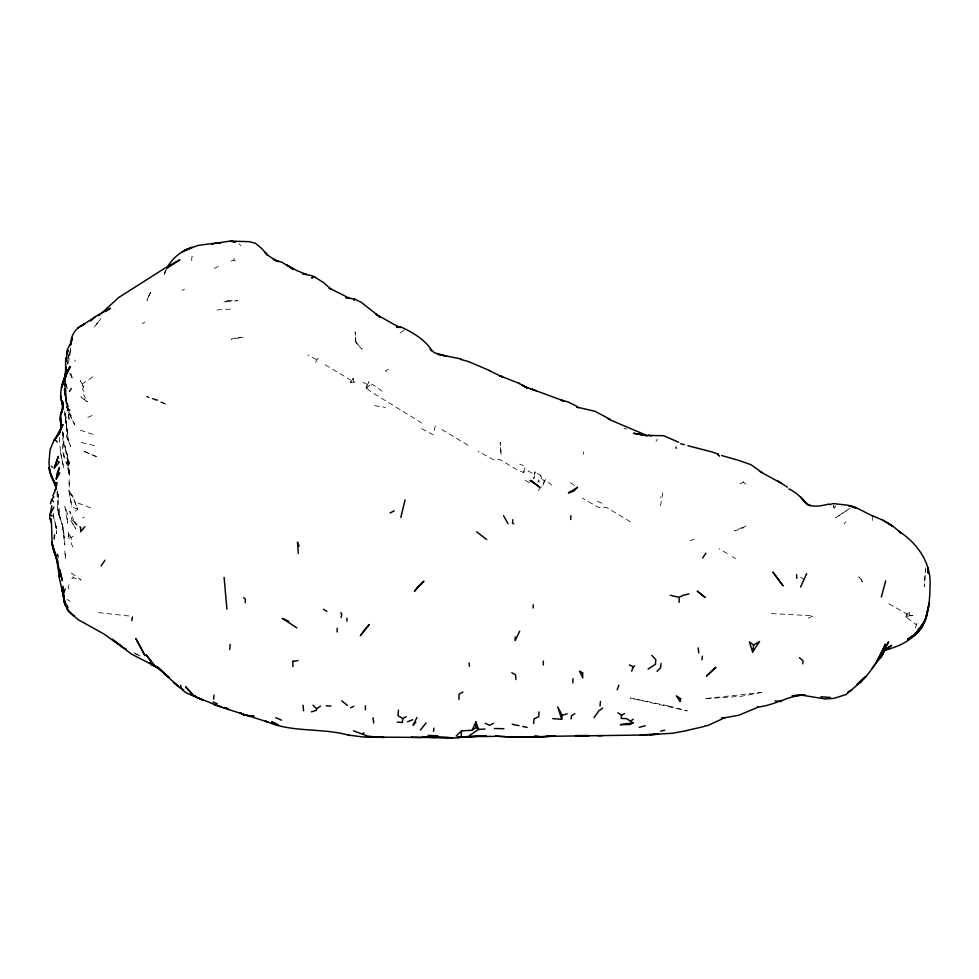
<?xml version="1.0" encoding="UTF-8"?>
<svg xmlns="http://www.w3.org/2000/svg" width="979" height="979" viewBox="0 0 979 979"><rect width="100%" height="100%" fill="white"/><g stroke="black" fill="none" stroke-linecap="round" stroke-linejoin="round"><path stroke-width="0.73" stroke-dasharray="4.89 3.67" d="M355.671 341.855L355.157 331.881L355.915 341.904L357.506 344.951L362.083 349.087L355.671 341.855L357.506 344.951M58.507 498.189L57.051 490.491L60.331 519.568L57.871 509.104L57.027 492.572M65.336 380.182L65.018 390.988L69.399 421.056L63.794 388.014M925.498 567.783L924.433 586.715L925.424 569.24M191.676 260.781L191.884 256.645L194.992 255.446M64.724 385.518L65.03 382.85L65.997 391.527L64.687 379.974M75.322 361.545L74.808 359.966M230.922 261.063L233.883 260.12L234.189 257.612M739.794 483.907L743.232 482.292L743.342 481.399M70.769 350.09L67.796 366.648M353.994 382.079L350.47 382.691L350.886 380.17L353.321 378.457L353.994 382.079L356.589 383.707M660.507 505.984L662.612 493.196L660.372 497.442M534.571 474.827L535.085 471.817L533.763 478.792L534.571 474.827L527.118 470.263L523.373 472.429L517.805 470.214L499.743 459.42L493.881 459.873L478.144 451.331M69.693 352.697L70.757 347.153M382.287 391.282L372.595 384.49L366.158 388.149L366.929 384.294L368.85 381.773L366.158 388.149L372.681 392.836L421.839 423.001M583.203 454.427L583.741 451.808M434.199 430.54L435.949 423.136M915.341 627.894L917.445 621.849M909.834 615.497L912.82 615.473L906.028 617.051L906.933 613.894L909.258 611.716L909.834 615.497L906.028 617.051L916.136 624.663M542.917 485.192L544.275 480.579L545.988 478.498L542.917 485.192L538.095 490.589M67.343 360.786L69.803 353.064L67.123 360.48M68.542 356.601L69.423 354.092M68.102 357.861L69.803 353.064M523.373 472.429L525.49 466.518L519.849 464.168M165.684 270.437L164.239 274.34L166.601 269.201M537.336 473.444L540.592 475.231L537.814 482.157L541.913 479.172L544.275 480.579M67.698 357.8L69.276 354.251M84.341 399.811L80.89 396.911L87.339 401.818L84.341 399.811L85.32 397.658L83.362 394.513L84.524 392.518L82.456 389.128L83.864 387.109L80.351 380.745L83.864 387.109L80.841 384.869M165.879 270.485L164.448 273.031L169.281 266.557M906.028 617.051L909.258 611.716M315.556 362.352L318.628 357.396L316.131 359.403L307.883 355.022M69.215 584.793L67.967 586.813L69.607 590.472M656.04 441.296L657.337 439.204M97.215 323.009L94.474 327.108L101.437 318.028L99.809 319.937M350.47 382.691L353.321 378.457M844.326 523.716L845.893 521.685M833.57 505.825L834.084 508.089L836.507 505.005M75.481 511.173L77.684 509.227L72.666 496.304L68.897 490.124L71.871 507L77.684 509.227L72.666 496.304L69.68 493.587L68.897 490.124L71.871 507M366.158 388.149L370.282 384.784L372.595 384.49M404.058 329.935L400.105 333.105L398.71 332.811M846.774 510.426L835.662 517.83L850.506 507.844M92.821 376.78L82.517 383.78M72.887 547.028L71.014 543.015L72.324 541.363L70.929 537.606L73.156 536.137M142.212 323.633L144.733 322.152M82.579 518.099L84.316 517.096M182.07 290.543L184.541 289.135M71.748 578.626L73.266 577.843L81.135 580.045L71.54 573.021L73.266 577.843M214.279 268.368L218.28 266.423M388.577 369.193L385.408 370.76L388.333 373.391M808.373 618.116L813.451 615.852L770.595 613.466M690.207 540.812L694.282 539.025M87.78 417.348L92.099 415.537M216.983 309.951L233.455 308.936M98.487 612.634L131.296 616.232M374.627 405.649L385.518 407.46M81.318 442.545L95.171 445.726M624.333 428.459L626.536 429.145M80.266 430.197L94.045 434.749M78.039 503.01L91.096 508.028M597.545 501.321L603.615 504.001M135.616 653.886L140.768 656.224L131.553 651.72M363.111 382.422L366.929 384.294M421.68 428.606L433.342 434.945M888.822 603.81L906.933 613.894M50.994 466.555L53.05 467.681L51.422 465.441M630.354 521.795L606.625 507.477L598.23 507.281L582.481 498.14M727.238 553.588L719.124 548.729M325.297 364.812L350.886 380.17M233.883 260.12L235.327 260.989M525.282 480.224L530.239 483.198M67.074 599.454L70.219 601.375M800.565 577.182L803.551 579.017M467.986 445.225L438.984 427.835M732.182 556.574L735.462 558.605M743.232 482.292L745.912 484.018M570.427 482.671L575.799 486.367M548.289 482.353L551.715 484.997M70.06 410.531L66.768 407.093L67.098 402.944L70.06 410.531L66.768 407.093L63.99 386.509M73.78 521.611L71.724 519.543L69.79 511.271L73.694 520.118M239.035 243.685L240.846 245.729M73.78 525.405L75.799 528.733L70.904 520.693L73.095 524.303M69.656 373.317L72.776 379.497L70.561 372.583M69.436 534.338L70.929 537.606M67.159 407.484L70.99 415.953L68.224 411.694L67.159 407.484L70.99 415.953L68.493 412.061L64.051 386.913M60.6 518.894L57.994 511.76L57.614 506.351L58.887 515.125L57.994 511.76L63.329 528.207L61.775 522.921M540.592 475.231L541.913 479.172M65.495 382.52L67.563 389.618L65.495 382.52L65.691 385.983L65.63 383.022M53.037 514.746L56.403 528.366L53.05 513.29M57.271 491.495L58.728 497.43L57.541 492.547M60.417 451.674L63.733 468.06L60.417 451.674L59.364 436.964M66.964 404.78L64.284 391.465L66.964 404.78L65.532 383.083M62.362 431.396L63.158 435.435L63.145 432.106L63.158 435.435L62.399 431.568M63.77 532.809L62.35 525.515L64.834 544.74L63.77 532.809L64.259 538.083M68.102 462.529L63.88 443.328L63.145 432.106L62.57 451.356L64.406 457.266L63.77 453.595L64.063 457.842L68.53 466.959L66.278 462.076L69.619 475.574L68.665 467.938L69.24 476.124L68.102 462.529L69.019 470.752M55.864 525.27L56.403 528.366M64.406 411.437L67.453 431.763L67.612 436.083L65.324 412.257L66.805 429.377L66.596 426.514L66.535 436.867L70.598 446.387L67.233 437.013L68.285 440.44L65.03 413.933L67.453 431.763M833.704 505.299L834.084 508.089M64.076 448.003L63.145 440.66L63.488 443.365M65.409 412.918L66.731 427.211M64.443 384.319L64.932 390.756M872.424 517.414L872.595 520.436M67.38 364.2L67.306 361.618L67.453 367.578M56.562 530.349L56.501 533.849L56.011 526.029L56.562 530.349M148.527 296.478L146.923 300.553L151.329 290.604L148.527 296.478M746.071 525.772L741.898 528.648L734.666 530.887L746.071 525.772M235.388 337.828L231.313 339.285L243.514 337.168L235.388 337.828M228.609 300.492L223.212 302.205L237.713 300.675L228.609 300.492M761.491 692.447L741.176 696.302L704.378 698.737L761.491 692.447M667.996 705.798L630.182 697.99L687.282 710.889L667.996 705.798M156.995 399.75L146.654 396.544L167.03 404.706L156.995 399.75M96.297 456.63L82.762 450.768L96.297 456.63M861.079 579.189L858.742 576.766L862.401 581.942L861.079 579.189M74.845 424.959L68.493 412.061L74.845 424.959M67.245 513.498L64.712 505.751L67.624 523.104L67.245 513.498M69.485 464.009L65.03 446.02L69.485 464.009M68.016 462.345L67.11 457.829L68.408 465.306L68.016 462.345M501.077 454.415L500.245 442.361L501.077 454.415M65.703 558.63L64.712 550.565L65.703 558.63M69.068 538.964L68.285 531.205L69.068 538.964M69.252 487.089L69.142 479.098L69.252 487.089"/><path stroke-width="1.47" d="M472.172 730.285L475.843 727.495L475.855 721.939L472.172 730.285L461.574 730.823L456.165 736M62.876 408.659L63.231 402.247L61.604 412.844L63.06 408.035L60.759 413.309L61.09 429.059L61.212 424.335L60.906 428.496L62.999 424.531L58.875 433.575L60.967 428.337L60.735 430.319M543.296 664.998L543.333 661.009M245.288 602.709L245.337 598.915L243.526 597.826M679.083 602.318L679.157 597.325L683.244 595.22L689.02 593.935M60.759 413.309L59.78 418.902L61.285 426.024M65.495 376.952L65.911 366.354M66.07 371.053L65.911 375.899M515.272 637.023L515.162 640.56L519.678 631.174M533.151 608.032L533.249 604.814M458.906 699.385L459.114 694.148L462.908 692.067M572.825 682.84L572.996 678.667M132.422 616.99L131.798 620.649M337.07 631.957L337.253 628.2M49.917 514.942L49.721 518.54L51.569 522.664M65.605 375.924L65.581 360.823L68.016 350.262L66.743 354.3L67.172 349.98L71.259 341.793L70.659 344.767M512.751 519.727L512.531 523.165L513.755 523.9M539.013 711.941L538.695 716.64L533.971 718.941L533.616 723.591M346.823 621.09L347.043 618.238M213.606 699.141L213.924 695.139M62.962 406.224L60.759 399.395L61.163 396.042M292.929 666.76L292.88 661.009M448.859 737.444L422.341 737.028L455.639 737.921L461.036 737.309L461.574 730.823M49.99 515.003L51.863 505.666M229.759 649.444L230.175 644.378M66.095 368.691L65.862 376.964M54.163 539.05L54.543 534.803M433.55 731.386L433.868 728.143M624.578 713.581L621.555 715.257L621.237 718.5L626.633 718.598L633.083 722.918L629.84 724.558L620.331 724.631L633.083 722.918M398.49 710.203L397.939 715.563L402.785 718.537L406.273 716.652M599.992 706.116L600.47 701.478M65.532 377.123L66.107 368.165M402.785 718.537L402.345 722.502L397.266 722.049M802.731 663.835L803.061 660.862L799.451 657.668M65.483 374.162L66.07 369.169L64.59 379.754M701.931 659.76L702.371 656.187M320.549 706.128L316.572 708.686L316.364 710.313L311.408 711.868M661.07 663.542L660.531 667.825L657.056 671.337M561.689 719.284L562.215 715.355L557.736 706.887L561.689 719.284L552.78 718.635M571.1 718.978L571.565 715.661L574.869 713.679M70.574 344.779L72.422 337.731L71.039 342.332C71.137 333.961 77.096 326.998 84.647 323.976L78.014 327.83M752.643 651.941L753.683 645.014L759.582 641.539L752.643 651.941L749.363 641.943L753.683 645.014M64.798 380.085L65.715 374.076L64.577 379.558M52.817 495.802L55.999 488.9L57.027 482.708L56.048 482.561M56.244 479.11L57.48 472.208L59.413 467.632L56.244 479.11L59.743 473.053L57.48 472.208M341.12 617.59L341.72 614.31L340.839 612.646M400.827 517.512L405.086 499.877M50.529 503.732L51.569 499.608M881.333 597.031L885.677 580.914M909.724 638.577C928.569 629.044 929.793 603.272 930.05 584.439C931.102 562.301 916.515 542.378 898.489 531.034L900.9 533.274C893.129 525.038 882.899 519.665 872.338 515.896L872.962 516.166L854.569 506.889L849.221 505.886M63.562 594.204L65.238 588.893M54.334 467.913L58.312 456.532L54.334 467.913L59.291 462.125L56.66 460.889M617.235 689.779L618.801 685.141M353.908 300.431L354.422 298.999L361.361 302.389L379.938 317.049L375.642 314.051L395.626 325.322L400.521 327.561L400.46 326.778L396.434 327.219L399.151 327.451M631.651 671.166L633.315 666.748L634.747 665.916M66.584 374.614L70.011 366.366L66.156 374.321L68.028 370.246L70.476 366.807C63.696 376.046 60.013 387.953 60.759 399.395M884.71 648.796L886.142 645.467L882.85 654.535L871.677 668.841M800.602 587.045L806.635 573.657M877.111 661.045L885.383 644.182C879.313 658.5 871.175 672.414 859.55 682.926L866.072 676.526M416.981 717.497L413.028 725.145L415.806 722.233M915.132 634.563L921.839 626.658L925.559 619.499M60.967 428.337L54.371 440.207L60.037 432.485L54.2 439.914L50.162 449.41L48.974 462.088L49.488 468.427M53.894 507.183L49.953 514.636L52.254 516.019M919.538 628.579L915.451 634.747M924.555 621.016L916.895 632.715L909.932 638.296M884.735 648.514L888.602 641.832L882.373 653.287M921.839 626.658L916.895 632.715L907.778 639.091C918.106 635.273 924.323 624.296 927.113 614.102C923.895 624.357 917.568 634.27 907.741 639.238M717.754 454.807L718.121 454.183L712.345 452.029L687.87 445.714M166.956 267.842C172.328 258.15 181.543 250.44 192.239 247.32L182.437 251.823L188.568 248.727M69.485 391.392L71.308 388.516M917.812 631.088L920.162 627.429M702.665 558.018L705.883 553.135M884.135 650.497L887.867 648.331L884.857 649.995C897.951 646.911 911.192 641.282 918.791 629.558L916.026 633.205L924.323 622.265L916.026 633.205L912.477 636.117M53.857 496.659L51.606 499.975L53.625 501.627M101.131 565.911L104.986 560.233M883.45 650.325L886.289 646.14L883.425 650.778L889.874 648.306L884.857 649.995M594.094 717.583L598.805 710.913L602.721 708.025M362.781 734.177L363.931 732.671M420.383 730.077L426.036 723.016M54.518 490.198L55.999 488.9M183.575 689.852L182.975 690.587L186.879 693.218L195.323 696.277M460.681 359.44L468.635 361.618L490.259 370.833M84.916 526.678L80.657 531.768L80.633 527.326L79.837 526.849M865.142 676.832L857.249 684.358M861.532 681.36L845.954 694.601L833.484 698.455L825.162 698.957L800.957 695.029L792.097 695.788L805.068 695.017C788.438 695.237 774.059 705.798 757.318 707.058M912.905 636.069L919.036 630.084M863.086 679.047L857.298 684.297M883.327 650.913L891.649 645.406L883.144 650.668M90.57 321.002L94.902 317.049M98.867 315.642L118.777 297.469L164.362 268.491L179.903 259.753L169.061 266.765M166.981 268.026L170.089 265.48M81.22 325.983L98.463 314.712L110.529 308.238L105.267 311.567M469.675 735.4L478.645 729.392L485.07 729.025M648.074 669.122L655.416 664.276L655.82 659.797L651.843 655.355M630.354 721.082L633.291 719.32M390.058 512.984L394.194 510.867M493.428 723.334L489.561 725.317L485.156 723.334M350.641 707.829L353.798 706.238M758.199 707.144L738.876 715.221L721.499 718.329L725.096 717.595L707.584 725.623L704.501 726.002M851.657 690.244L849.295 691.333M847.912 691.969L850.408 690.819M407.582 721.792L412.734 719.7M314.406 276.788L311.787 277.828L314.406 276.788L323.78 282.747L330.939 289.172L329.03 288.01L349.687 298.387M829.58 504.65L833.056 503.561L848.218 505.262L852.538 506.779L849.05 505.91M562.215 715.355L567.147 713.813M703.864 726.565L686.291 730.615M188.984 248.703L184.688 250.269L198.039 245.435L218.378 242.694M909.405 638.173L912.11 637.402M829.286 504.026C821.1 505.825 810.942 508.627 804.297 501.725C800.418 496.12 794.948 491.862 788.829 488.851M639.201 727.324L645.222 725.794M685.716 730.823L672.292 733.295L640.278 735.058L658.255 734.14L649.848 734.972M211.599 244.322L213.948 243.832M660.715 731.093L664.704 730.261M293.37 661.302L298.008 660.58M458.343 737.444L468.684 736.575L457.487 737.395L486.086 735.841L457.56 737.077M781.438 701.478L775.013 700.915M428.056 735.437L437.821 735.767M220.679 243.025L215.49 243.306L230.089 241.079L249.082 241.666L255.482 243.294L261.895 248.666L267.585 255.225L265.113 252.46L267.842 255.323L275.209 260.096L273.276 259.105L278.55 261.503L274.989 260.292L282.025 262.299L293.357 269.421L286.541 264.807L296.564 270.461L306.66 274.585L302.56 273.643L312.815 276.005L315.091 277.375M452.959 737.701L411.278 737.334L421.557 737.493M494.432 728.523L503.965 728.719M546.417 736.355L645.516 734.996M535.611 736.697L513.889 737.138L495.166 736.122L513.889 737.138L536.798 736.685M543.051 736.441L555.46 735.731L543.418 737.114L533.971 737.101M467.289 736.649L493.93 736.392M412.587 737.358L363.527 737.028L347.704 734.996M543.088 736.71L534.387 736.294L538.744 736.502M457.988 737.346L461.036 737.309M354.422 298.999L345.832 297.616L348.402 298.13M597.753 735.682L602.379 735.67M435.875 737.371L430.075 737.358L435.508 737.383M479.857 736.232L484.519 736.269M326.178 705.798L330.865 706.03M820.879 696.791L830.363 697.44M647.792 435.875L633.486 433.256L644.916 435.374L663.676 435.704L678.753 442.288M183.465 690.011L180.638 688.066L182.596 689.265M737.676 460.044L750.795 464.597L762.054 472.6M512.201 724.264L519.017 725.672M680.613 443.707L684.419 444.674M349.699 735.437C322.152 727.458 291.73 733.1 265.358 721.046L268.136 722.147L220.667 706.997L191.089 694.943L195.323 696.118M721.596 455.48L736.624 459.836M670.174 595.256L679.157 597.325M522.749 726.442L527.143 727.483M461.072 358.975L437.344 354.19L446.828 356.283L434.419 352.746L430.173 349.062L432.155 350.971C425.033 339.517 412.477 332.187 400.46 326.778M852.954 507.306L856.527 508.26M221.278 706.679L214.499 704.709L219.749 706.336M645.773 435.055L608.228 419.061M365.889 735.364L353.431 730.848M648.734 435.166L651.145 436.022M536.345 390.89L530.557 388.712L564.247 401.109L561.102 400.215L567.783 401.818L576.288 405.942M489.537 370.686L502.716 377.148L499.645 375.667L519.457 383.474M533.261 389.728L525.503 386.791L527.644 388.027M578.503 407.802L576.545 406.983L595.11 411.351L610.247 419.44M275.748 717.668L281.548 720.189M213.079 702.004L217.362 703.864M807.553 504.626L810.282 505.849M629.375 664.937L633.315 666.748M288.756 621.335L282.356 618.373L296.906 627.955M518.833 383.205L527.473 388.382M66.621 607.947L68.102 611.006L78.565 619.891L104.007 634.037L122.326 647.229L126.279 649.15M157.839 667.641L131.737 654.253L122.326 647.229M152.577 665.169L150.656 664.141L155.857 667.115L149.224 662.465L153.825 665.781M760.145 471.694L780.924 483.026M777.926 481.056L787.373 487.199M525.148 386.803L522.333 385.188L527.485 387.892M158.194 667.751L154.327 665.463L146.299 654.975L154.327 665.463L169.343 677.444M323.474 609.281L326.913 611.324M511.809 672.671L515.554 674.898L515.957 679.548M887.488 523.006L892.787 526.298L882.887 520.143M168.926 677.444L157.9 667.25L167.458 676.526M617.908 712.785L621.555 715.257M475.843 727.495L478.645 729.392L475.855 721.939M177.407 685.361L163.848 673.43L168.412 677.309M178.606 686.206L173.283 682.179L180.075 688.029M476.638 531.781L486.649 539.502M341.732 700.866L347.435 705.443M312.999 705.247L316.572 708.686M72.385 614.714L73.988 616.293L68.506 610.884L71.577 613.931M801.887 498.703L807.761 504.601L800.638 496.916M55.595 440.146L57.284 441.97M74.404 521.856L76.803 524.842M503.549 515.676L508.077 523.777M67.808 609.807L64.43 602.648L62.215 588.673M718.121 454.183L719.455 456.226M65.079 602.991L67.881 607.739L64.847 602.526L63.292 594.473M64.43 602.648L67.918 609.709M299.195 546.172L297.469 542.17L298.301 553.563M63.402 407.191L61.665 400.301L62.827 408.353M56.072 487.371L50.884 475.525L49.158 467.534L49.378 470.862L54.995 483.834L50.908 475.084L49.158 467.534M56.133 556.978C49.819 545.009 52.952 531.511 50.871 518.723L51.336 521.354M56.207 557.088L52.156 545.438L51.826 542.048L56.219 556.978M58.202 562.558L56.66 558.336L57.418 560.49M57.284 554.114L58.299 557.002M60.6 572.727L59.67 569.79L62.399 580.767L54.016 550.235M675.938 447.036L676.305 448.272M63.978 598.377L59.266 577.891L59.511 575.028L59.45 577.047L56.488 558.152L57.223 560.624M56.121 487.97L54.261 481.435L55.313 485.046M54.261 481.435L55.448 485.584M56.488 558.152L57.259 560.869M61.628 588.697L63.635 596.284M65.299 605.781L63.831 597.802L64.284 602.256M62.999 593.139L63.684 596.896M63.513 594.473L64.847 602.526M373.023 717.754L373.745 723.04M180.687 685.19L181.091 688.164M698.198 647.89L698.786 652.956M302.988 705.198L303.6 710.778M66.034 360.737L65.801 358.351L66.082 361.386M224.105 577.353L226.895 609.097M63.084 591.793L62.68 586.25L62.803 589.113M469.149 662.991L469.382 666.344M796.637 574.6L796.808 578.369M365.351 705.761L365.436 709.738M60.649 418.718L60.759 423.332M570.757 515.713L570.794 519.445M680.662 698.786L680.148 701.71L676.403 695.861L680.662 698.786M929.157 603.37L925.975 617.541L929.157 603.37M62.595 383.695L61.457 387.623L65.152 377.87L62.595 383.695M62.876 383.181L62.215 385.383L64.577 377.747L62.876 383.181M884.367 650.386L880.256 658.292L884.367 650.386M364.8 629.546L360.345 635.714L369.291 624.529L364.8 629.546M417.495 587.327L414.411 591.34L423.931 581.098L417.495 587.327M577.463 487.346L573.878 491.079L568.383 492.963L577.463 487.346M715.747 667.409L706.483 676.024L715.747 667.409M588.917 735.621L575.444 735.657L588.917 735.621M375.104 736.857L365.51 736.245L383.952 737.444L375.104 736.857M253.745 716.261L244.199 715.111L240.185 712.761L244.224 715.037L253.745 716.261M230.481 241.128L235.486 242.009L230.481 241.128M531.683 480.836L529.957 480.469L539.87 487.285L531.683 480.836M228.021 708.674L223.885 707.499L228.046 708.661M203.412 700.364L195.922 697.011L203.412 700.364M278.501 725.096L271.868 721.853L278.501 725.096M705.223 597.496L697.366 591.243L705.223 597.496M582.64 672.83L579.507 671.141L582.725 677.909L582.64 672.83M121.934 646.519L112.279 639.275L121.934 646.519M192.716 694.601L185.631 686.781L192.716 694.601M782.967 585.711L773.018 572.238L782.967 585.711M144.929 655.538L135.946 638.724L144.929 655.538M927.835 568.163L928.276 573.156L927.835 568.163"/></g></svg>
